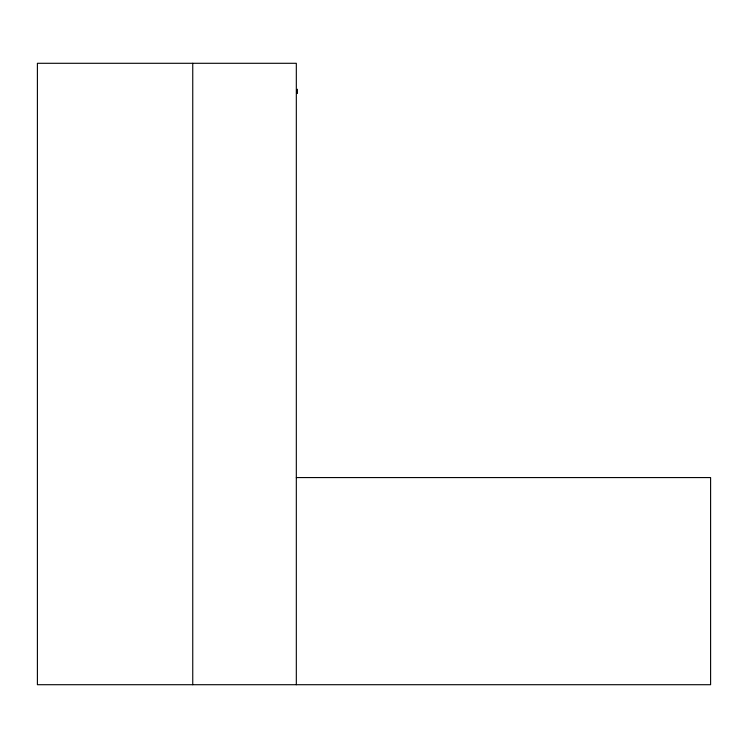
<?xml version="1.0" encoding="UTF-8"?>
<svg xmlns="http://www.w3.org/2000/svg" width="748" height="748" viewBox="0 0 748 748"><rect width="100%" height="100%" fill="white"/><g stroke="black" fill="none" stroke-linecap="round" stroke-linejoin="round"><path stroke-width="1.12" d="M296.32 477.57L710.6 477.57L710.6 684.71L37.4 684.71L37.4 63.29L296.32 63.29L296.32 684.71M297.405 89.227L297.405 93.547M192.75 63.29L192.75 684.71"/></g></svg>
